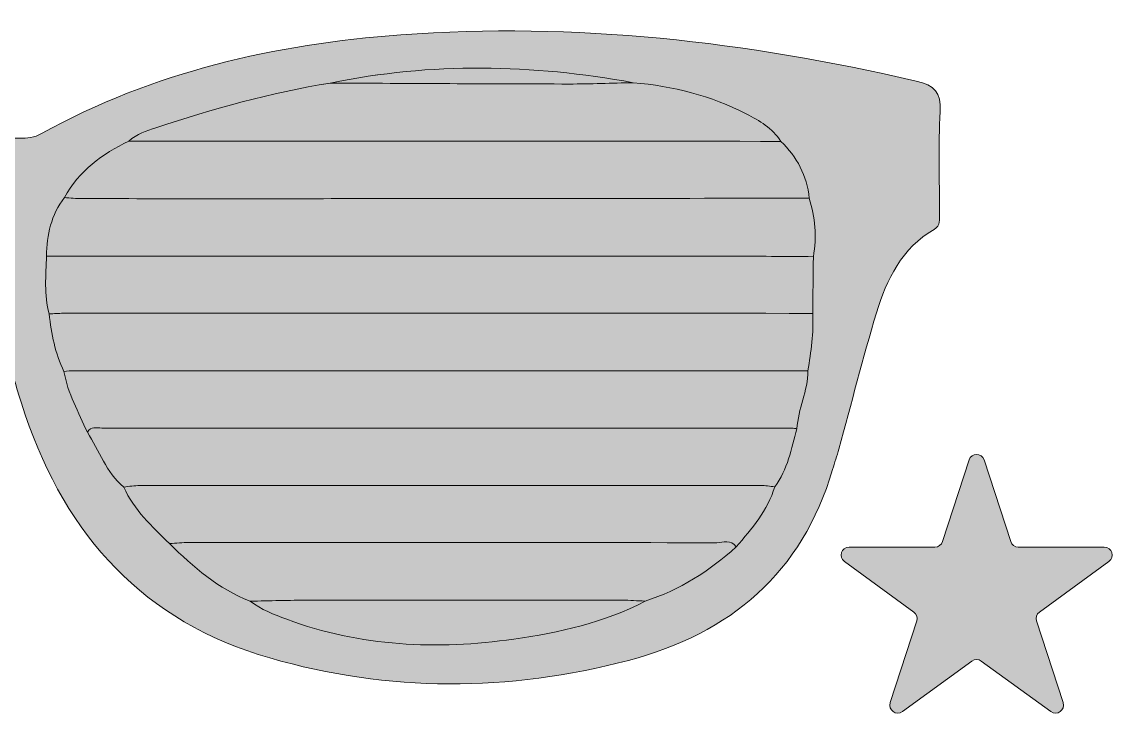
# Model space of a CAD drawing. Header units: inches. Extents: x 145 to 935, y -752 to -325.
# Drawn here: x 570.1 to 901.2, y -535.6 to -325.3 of the extents above; entities that cross this region are included whole.
import ezdxf

# ---------------------------------------------------------------- set-up
doc = ezdxf.new("R2010")
doc.units = ezdxf.units.IN
doc.header["$MEASUREMENT"] = 0
doc.layers.add('Layer 1', color=7, linetype='Continuous')

# ---------------------------------------------------------------- blocks, each defined once
blk = doc.blocks.new('block 3')
at = {"layer": 'Layer 1', "true_color": 0x040405}
h = blk.add_hatch(color=178, dxfattribs=at)
h.dxf.hatch_style = 2
edge = h.paths.add_edge_path()
edge.add_spline(control_points=[(359.29, -328.02), (399.54, -328.01), (439, -332.81), (476.73, -347.74), (482.26, -349.93), (487.95, -352.05), (492.95, -355.18), (500.37, -359.82), (508.14, -360.84), (516.64, -360.65), (534.18, -360.28), (551.73, -360.53), (569.27, -360.56), (571.64, -360.57), (573.83, -360.35), (576.02, -359.14), (609.88, -340.37), (646.67, -332.07), (684.88, -329.23), (737.65, -325.31), (789.54, -331.28), (840.92, -343.23), (846.54, -344.54), (848.51, -346.61), (848.18, -352.49), (847.62, -362.77), (848.04, -373.1), (848, -383.41), (848, -385.14), (848.42, -386.94), (846.36, -388.15), (836.66, -393.86), (831.99, -403.25), (828.92, -413.42), (824.81, -427.07), (821.31, -440.91), (817.52, -454.67), (816.95, -456.75), (816.24, -458.8), (815.63, -460.88), (806.35, -492.26), (784.81, -510.48), (753.82, -518.67), (717.51, -528.28), (681.24, -528.35), (645.12, -517.94), (607.06, -506.97), (583.56, -481.04), (571.09, -444.31), (567.67, -434.24), (565.16, -423.85), (562.24, -413.61), (558.44, -400.28), (548.48, -391.03), (538.11, -391.24), (527.81, -391.44), (518.19, -400.45), (514.53, -413.57), (510.95, -426.44), (507.82, -439.42), (502.84, -451.88), (488.7, -487.25), (463.55, -510.06), (426.43, -519.35), (389.06, -528.71), (352.02, -527.99), (315.22, -516.19), (288.05, -507.48), (270.37, -489.56), (261.6, -462.48), (257.42, -449.57), (254.56, -436.32), (250.87, -423.29), (247.01, -409.67), (243.27, -395.93), (229.96, -387.87), (228.16, -386.78), (228.76, -384.99), (228.75, -383.46), (228.7, -372.25), (228.86, -361.03), (228.65, -349.82), (228.59, -346.31), (229.64, -344.89), (233.17, -344.01), (259.52, -337.43), (286.23, -333), (313.25, -330.36), (328.56, -328.87), (343.9, -327.95), (359.29, -328.02)], knot_values=[0, 0, 0, 0, 1, 1, 1, 2, 2, 2, 3, 3, 3, 4, 4, 4, 5, 5, 5, 6, 6, 6, 7, 7, 7, 8, 8, 8, 9, 9, 9, 10, 10, 10, 11, 11, 11, 12, 12, 12, 13, 13, 13, 14, 14, 14, 15, 15, 15, 16, 16, 16, 17, 17, 17, 18, 18, 18, 19, 19, 19, 20, 20, 20, 21, 21, 21, 22, 22, 22, 23, 23, 23, 24, 24, 24, 25, 25, 25, 26, 26, 26, 27, 27, 27, 28, 28, 28, 29, 29, 29, 30, 30, 30, 30], degree=3, periodic=1)
edge = h.paths.add_edge_path()
edge.add_spline(control_points=[(473.4, -360.63), (459.9, -354.1), (445.35, -351.01), (430.89, -347.61), (425.18, -346.24), (419.54, -344.36), (413.75, -343.64), (406.35, -342.72), (399.07, -340.04), (391.43, -341.53), (389.42, -339.48), (387.02, -339.94), (384.6, -340.46), (377.19, -339.62), (369.77, -339.68), (362.34, -340.24), (360.27, -339.32), (358.19, -339.63), (356.11, -340.17), (348.33, -339.62), (340.59, -340.87), (332.92, -341.54), (327.59, -342), (321.84, -342.52), (316.61, -344.59), (316.61, -344.59), (316.18, -344.6), (316.18, -344.6), (304.68, -346.01), (294.01, -349.32), (284.01, -355.63), (272.89, -362.64), (267.86, -372.35), (267.38, -385.01), (267.37, -385.43), (267.37, -385.85), (267.36, -386.27), (266.38, -394.12), (266.71, -401.99), (267.22, -409.86), (267.22, -409.86), (267.24, -410.25), (267.24, -410.25), (266.17, -418.15), (268.35, -425.89), (268.4, -433.73), (269.06, -436.11), (270.85, -438.18), (270.34, -440.88), (270.9, -443.44), (271.45, -445.99), (272.01, -448.55), (273.44, -454.69), (274.82, -460.85), (278.61, -466.11), (280.76, -473.31), (285.57, -478.8), (290.32, -484.33), (298.45, -491.58), (307.43, -497.4), (317.89, -500.74), (319.49, -501.52), (321.04, -502.44), (322.71, -503.08), (348.48, -512.92), (375.09, -516.26), (402.39, -512.39), (414.69, -510.64), (426.78, -507.52), (437.54, -500.76), (447.09, -496.93), (454.78, -490.51), (461.92, -483.31), (467.28, -478.2), (472.64, -473.09), (475.77, -466.18), (481.21, -461.35), (483.85, -454.73), (487.11, -448.51), (489.76, -442.89), (492.8, -437.41), (493.93, -431.19), (496.55, -425.61), (497.85, -419.71), (498.32, -413.6), (499.43, -407.85), (499.82, -402.07), (499.19, -396.23), (499, -389.82), (497.93, -383.68), (493.7, -378.52), (489.61, -369.52), (480.37, -366.37), (473.4, -360.63)], knot_values=[0, 0, 0, 0, 1, 1, 1, 2, 2, 2, 3, 3, 3, 4, 4, 4, 5, 5, 5, 6, 6, 6, 7, 7, 7, 8, 8, 8, 9, 9, 9, 10, 10, 10, 11, 11, 11, 12, 12, 12, 13, 13, 13, 14, 14, 14, 15, 15, 15, 16, 16, 16, 17, 17, 17, 18, 18, 18, 19, 19, 19, 20, 20, 20, 21, 21, 21, 22, 22, 22, 23, 23, 23, 24, 24, 24, 25, 25, 25, 26, 26, 26, 27, 27, 27, 28, 28, 28, 29, 29, 29, 30, 30, 30, 31, 31, 31, 31], degree=3, periodic=1)
edge = h.paths.add_edge_path()
edge.add_spline(control_points=[(639.2, -500.75), (642.53, -503.33), (646.41, -504.79), (650.3, -506.23), (672.67, -514.52), (695.79, -515.58), (719.08, -512.24), (732.78, -510.28), (746.4, -507.31), (758.86, -500.73), (769.32, -497.41), (778.28, -491.57), (786.4, -484.33), (791.16, -478.8), (796, -473.34), (798.09, -466.1), (802.01, -460.89), (803.15, -454.61), (804.84, -448.55), (805.11, -442.54), (808.2, -437.06), (808.15, -430.98), (809.08, -425.22), (809.97, -419.45), (809.6, -413.57), (809.67, -407.85), (809.73, -402.14), (809.8, -396.42), (810.89, -390.41), (810.31, -384.52), (808.54, -378.72), (807.87, -371.87), (804.86, -366.19), (799.91, -361.49), (797.41, -357.49), (793.45, -355.22), (789.48, -353.16), (778.76, -347.59), (767.23, -344.81), (755.25, -343.72), (724.66, -338.11), (694.07, -337.51), (663.5, -343.85), (645.46, -346.68), (627.97, -351.65), (610.68, -357.37), (607.8, -358.32), (604.85, -359.3), (602.5, -361.41), (594.37, -365.28), (587.38, -370.44), (582.95, -378.53), (578.85, -383.73), (577.67, -389.82), (577.51, -396.22), (577.34, -402.09), (576.71, -407.97), (578.34, -413.75), (578.93, -419.79), (580.18, -425.66), (582.8, -431.19), (584, -437.76), (587.17, -443.58), (589.89, -449.57), (593.47, -455.17), (595.58, -461.75), (600.94, -466.18), (604.01, -473.14), (609.47, -478.17), (614.8, -483.31), (621.94, -490.51), (629.63, -496.95), (639.2, -500.75)], knot_values=[0, 0, 0, 0, 1, 1, 1, 2, 2, 2, 3, 3, 3, 4, 4, 4, 5, 5, 5, 6, 6, 6, 7, 7, 7, 8, 8, 8, 9, 9, 9, 10, 10, 10, 11, 11, 11, 12, 12, 12, 13, 13, 13, 14, 14, 14, 15, 15, 15, 16, 16, 16, 17, 17, 17, 18, 18, 18, 19, 19, 19, 20, 20, 20, 21, 21, 21, 22, 22, 22, 23, 23, 23, 24, 24, 24, 24], degree=3, periodic=1)
at = {"layer": 'Layer 1', "true_color": 0xb12236}
h = blk.add_hatch(color=242, dxfattribs=at)
h.dxf.hatch_style = 2
edge = h.paths.add_edge_path()
edge.add_spline(control_points=[(755.25, -343.72), (748.79, -343.87), (742.33, -344.14), (735.86, -344.13), (711.74, -344.09), (687.61, -343.95), (663.49, -343.85), (694.07, -337.51), (724.66, -338.11), (755.25, -343.72)], knot_values=[0, 0, 0, 0, 1, 1, 1, 2, 2, 2, 3, 3, 3, 3], degree=3, periodic=1)
at = {"layer": 'Layer 1', "true_color": 0xfdf8f8}
h = blk.add_hatch(color=7, dxfattribs=at)
h.dxf.hatch_style = 2
edge = h.paths.add_edge_path()
edge.add_spline(control_points=[(799.91, -361.49), (734.11, -361.46), (668.31, -361.44), (602.5, -361.41), (604.85, -359.3), (607.8, -358.32), (610.68, -357.37), (627.97, -351.65), (645.46, -346.68), (663.49, -343.85), (687.61, -343.95), (711.74, -344.09), (735.86, -344.13), (742.33, -344.14), (748.79, -343.87), (755.25, -343.72), (767.23, -344.81), (778.76, -347.59), (789.48, -353.16), (793.45, -355.22), (797.41, -357.49), (799.91, -361.49)], knot_values=[0, 0, 0, 0, 1, 1, 1, 2, 2, 2, 3, 3, 3, 4, 4, 4, 5, 5, 5, 6, 6, 6, 7, 7, 7, 7], degree=3, periodic=1)
at = {"layer": 'Layer 1', "true_color": 0xb12236}
h = blk.add_hatch(color=242, dxfattribs=at)
h.dxf.hatch_style = 2
edge = h.paths.add_edge_path()
edge.add_spline(control_points=[(808.54, -378.72), (760.27, -378.76), (712, -378.82), (663.73, -378.85), (638.6, -378.87), (613.47, -378.86), (588.34, -378.84), (586.54, -378.83), (584.75, -378.64), (582.95, -378.53), (587.38, -370.44), (594.37, -365.28), (602.5, -361.41), (668.31, -361.44), (734.11, -361.46), (799.91, -361.49), (804.86, -366.19), (807.87, -371.87), (808.54, -378.72)], knot_values=[0, 0, 0, 0, 1, 1, 1, 2, 2, 2, 3, 3, 3, 4, 4, 4, 5, 5, 5, 6, 6, 6, 6], degree=3, periodic=1)
at = {"layer": 'Layer 1', "true_color": 0xfdf8f8}
h = blk.add_hatch(color=7, dxfattribs=at)
h.dxf.hatch_style = 2
edge = h.paths.add_edge_path()
edge.add_spline(control_points=[(809.8, -396.42), (801.32, -396.36), (792.84, -396.26), (784.36, -396.26), (715.41, -396.24), (646.46, -396.23), (577.51, -396.22), (577.67, -389.82), (578.85, -383.73), (582.95, -378.53), (584.75, -378.64), (586.54, -378.83), (588.34, -378.84), (613.47, -378.86), (638.6, -378.87), (663.73, -378.85), (712, -378.82), (760.27, -378.76), (808.54, -378.72), (810.31, -384.52), (810.89, -390.41), (809.8, -396.42)], knot_values=[0, 0, 0, 0, 1, 1, 1, 2, 2, 2, 3, 3, 3, 4, 4, 4, 5, 5, 5, 6, 6, 6, 7, 7, 7, 7], degree=3, periodic=1)
at = {"layer": 'Layer 1', "true_color": 0xb12236}
h = blk.add_hatch(color=242, dxfattribs=at)
h.dxf.hatch_style = 2
edge = h.paths.add_edge_path()
edge.add_spline(control_points=[(578.34, -413.75), (576.71, -407.97), (577.34, -402.09), (577.51, -396.22), (646.46, -396.23), (715.41, -396.24), (784.36, -396.26), (792.84, -396.26), (801.32, -396.36), (809.8, -396.42), (809.73, -402.14), (809.67, -407.85), (809.6, -413.58), (733.95, -413.57), (658.3, -413.56), (582.65, -413.56), (581.22, -413.56), (579.78, -413.69), (578.34, -413.75)], knot_values=[0, 0, 0, 0, 1, 1, 1, 2, 2, 2, 3, 3, 3, 4, 4, 4, 5, 5, 5, 6, 6, 6, 6], degree=3, periodic=1)
at = {"layer": 'Layer 1', "true_color": 0xfdf8f8}
h = blk.add_hatch(color=7, dxfattribs=at)
h.dxf.hatch_style = 2
edge = h.paths.add_edge_path()
edge.add_spline(control_points=[(578.34, -413.75), (579.78, -413.69), (581.22, -413.56), (582.65, -413.56), (658.3, -413.56), (733.95, -413.57), (809.6, -413.58), (809.97, -419.45), (809.08, -425.22), (808.15, -430.98), (734.11, -430.96), (660.07, -430.95), (586.03, -430.95), (584.95, -430.95), (583.87, -431.1), (582.8, -431.19), (580.18, -425.66), (578.93, -419.79), (578.34, -413.75)], knot_values=[0, 0, 0, 0, 1, 1, 1, 2, 2, 2, 3, 3, 3, 4, 4, 4, 5, 5, 5, 6, 6, 6, 6], degree=3, periodic=1)
at = {"layer": 'Layer 1', "true_color": 0xb12236}
h = blk.add_hatch(color=242, dxfattribs=at)
h.dxf.hatch_style = 2
edge = h.paths.add_edge_path()
edge.add_spline(control_points=[(582.8, -431.19), (583.87, -431.1), (584.95, -430.95), (586.03, -430.95), (660.07, -430.95), (734.11, -430.96), (808.15, -430.98), (808.2, -437.06), (805.11, -442.54), (804.84, -448.55), (804.31, -448.47), (803.77, -448.33), (803.24, -448.33), (733.58, -448.31), (663.92, -448.3), (594.26, -448.33), (592.75, -448.33), (590.93, -447.68), (589.89, -449.57), (587.17, -443.58), (584, -437.76), (582.8, -431.19)], knot_values=[0, 0, 0, 0, 1, 1, 1, 2, 2, 2, 3, 3, 3, 4, 4, 4, 5, 5, 5, 6, 6, 6, 7, 7, 7, 7], degree=3, periodic=1)
at = {"layer": 'Layer 1', "true_color": 0xfdf8f8}
h = blk.add_hatch(color=7, dxfattribs=at)
h.dxf.hatch_style = 2
edge = h.paths.add_edge_path()
edge.add_spline(control_points=[(589.89, -449.57), (590.93, -447.68), (592.75, -448.33), (594.26, -448.33), (663.92, -448.3), (733.58, -448.31), (803.24, -448.33), (803.77, -448.33), (804.31, -448.47), (804.84, -448.55), (803.15, -454.61), (802.01, -460.89), (798.08, -466.1), (796.65, -465.97), (795.22, -465.73), (793.79, -465.73), (731.11, -465.71), (668.43, -465.71), (605.75, -465.73), (604.15, -465.73), (602.54, -466.02), (600.94, -466.18), (595.58, -461.75), (593.47, -455.17), (589.89, -449.57)], knot_values=[0, 0, 0, 0, 1, 1, 1, 2, 2, 2, 3, 3, 3, 4, 4, 4, 5, 5, 5, 6, 6, 6, 7, 7, 7, 8, 8, 8, 8], degree=3, periodic=1)
at = {"layer": 'Layer 1', "true_color": 0xb12236}
h = blk.add_hatch(color=242, dxfattribs=at)
h.dxf.hatch_style = 2
edge = h.paths.add_edge_path()
edge.add_spline(control_points=[(600.94, -466.18), (602.54, -466.02), (604.15, -465.73), (605.75, -465.73), (668.43, -465.71), (731.11, -465.71), (793.79, -465.73), (795.22, -465.73), (796.65, -465.97), (798.08, -466.1), (796, -473.34), (791.16, -478.8), (786.4, -484.33), (784.88, -481.9), (782.46, -483.06), (780.51, -483.06), (727.25, -482.97), (673.99, -482.98), (620.72, -482.99), (618.75, -482.99), (616.77, -483.2), (614.8, -483.31), (609.47, -478.17), (604.01, -473.14), (600.94, -466.18)], knot_values=[0, 0, 0, 0, 1, 1, 1, 2, 2, 2, 3, 3, 3, 4, 4, 4, 5, 5, 5, 6, 6, 6, 7, 7, 7, 8, 8, 8, 8], degree=3, periodic=1)
at = {"layer": 'Layer 1', "true_color": 0xfdf8f8}
h = blk.add_hatch(color=7, dxfattribs=at)
h.dxf.hatch_style = 2
edge = h.paths.add_edge_path()
edge.add_spline(control_points=[(614.8, -483.31), (616.77, -483.2), (618.75, -482.99), (620.72, -482.99), (673.99, -482.98), (727.25, -482.97), (780.51, -483.06), (782.46, -483.06), (784.88, -481.9), (786.4, -484.33), (778.28, -491.57), (769.32, -497.41), (758.86, -500.73), (756.52, -500.64), (754.18, -500.46), (751.84, -500.46), (720.24, -500.44), (688.64, -500.43), (657.04, -500.46), (651.09, -500.46), (645.14, -500.65), (639.2, -500.75), (629.63, -496.95), (621.94, -490.51), (614.8, -483.31)], knot_values=[0, 0, 0, 0, 1, 1, 1, 2, 2, 2, 3, 3, 3, 4, 4, 4, 5, 5, 5, 6, 6, 6, 7, 7, 7, 8, 8, 8, 8], degree=3, periodic=1)
at = {"layer": 'Layer 1', "true_color": 0xb12236}
h = blk.add_hatch(color=242, dxfattribs=at)
h.dxf.hatch_style = 2
edge = h.paths.add_edge_path()
edge.add_spline(control_points=[(639.2, -500.75), (645.14, -500.65), (651.09, -500.46), (657.04, -500.46), (688.64, -500.43), (720.24, -500.44), (751.84, -500.46), (754.18, -500.46), (756.52, -500.64), (758.86, -500.73), (746.4, -507.31), (732.78, -510.28), (719.08, -512.24), (695.79, -515.58), (672.67, -514.52), (650.3, -506.23), (646.41, -504.79), (642.53, -503.33), (639.2, -500.75)], knot_values=[0, 0, 0, 0, 1, 1, 1, 2, 2, 2, 3, 3, 3, 4, 4, 4, 5, 5, 5, 6, 6, 6, 6], degree=3, periodic=1)
at = {"layer": 'Layer 1', "lineweight": 0}
for points, knots in [([(359.29, -328.02), (399.54, -328.01), (439, -332.81), (476.73, -347.74), (482.26, -349.93), (487.95, -352.05), (492.95, -355.18), (500.37, -359.82), (508.14, -360.84), (516.64, -360.65), (534.18, -360.28), (551.73, -360.53), (569.27, -360.56), (571.64, -360.57), (573.83, -360.35), (576.02, -359.14), (609.88, -340.37), (646.67, -332.07), (684.88, -329.23), (737.65, -325.31), (789.54, -331.28), (840.92, -343.23), (846.54, -344.54), (848.51, -346.61), (848.18, -352.49), (847.62, -362.77), (848.04, -373.1), (848, -383.41), (848, -385.14), (848.42, -386.94), (846.36, -388.15), (836.66, -393.86), (831.99, -403.25), (828.92, -413.42), (824.81, -427.07), (821.31, -440.91), (817.52, -454.67), (816.95, -456.75), (816.24, -458.8), (815.63, -460.88), (806.35, -492.26), (784.81, -510.48), (753.82, -518.67), (717.51, -528.28), (681.24, -528.35), (645.12, -517.94), (607.06, -506.97), (583.56, -481.04), (571.09, -444.31), (567.67, -434.24), (565.16, -423.85), (562.24, -413.61), (558.44, -400.28), (548.48, -391.03), (538.11, -391.24), (527.81, -391.44), (518.19, -400.45), (514.53, -413.57), (510.95, -426.44), (507.82, -439.42), (502.84, -451.88), (488.7, -487.25), (463.55, -510.06), (426.43, -519.35), (389.06, -528.71), (352.02, -527.99), (315.22, -516.19), (288.05, -507.48), (270.37, -489.56), (261.6, -462.48), (257.42, -449.57), (254.56, -436.32), (250.87, -423.29), (247.01, -409.67), (243.27, -395.93), (229.96, -387.87), (228.16, -386.78), (228.76, -384.99), (228.75, -383.46), (228.7, -372.25), (228.86, -361.03), (228.65, -349.82), (228.59, -346.31), (229.64, -344.89), (233.17, -344.01), (259.52, -337.43), (286.23, -333), (313.25, -330.36), (328.56, -328.87), (343.9, -327.95), (359.29, -328.02)], [0, 0, 0, 0, 1, 1, 1, 2, 2, 2, 3, 3, 3, 4, 4, 4, 5, 5, 5, 6, 6, 6, 7, 7, 7, 8, 8, 8, 9, 9, 9, 10, 10, 10, 11, 11, 11, 12, 12, 12, 13, 13, 13, 14, 14, 14, 15, 15, 15, 16, 16, 16, 17, 17, 17, 18, 18, 18, 19, 19, 19, 20, 20, 20, 21, 21, 21, 22, 22, 22, 23, 23, 23, 24, 24, 24, 25, 25, 25, 26, 26, 26, 27, 27, 27, 28, 28, 28, 29, 29, 29, 30, 30, 30, 30]), ([(639.2, -500.75), (642.53, -503.33), (646.41, -504.79), (650.3, -506.23), (672.67, -514.52), (695.79, -515.58), (719.08, -512.24), (732.78, -510.28), (746.4, -507.31), (758.86, -500.73), (769.32, -497.41), (778.28, -491.57), (786.4, -484.33), (791.16, -478.8), (796, -473.34), (798.09, -466.1), (802.01, -460.89), (803.15, -454.61), (804.84, -448.55), (805.11, -442.54), (808.2, -437.06), (808.15, -430.98), (809.08, -425.22), (809.97, -419.45), (809.6, -413.57), (809.67, -407.85), (809.73, -402.14), (809.8, -396.42), (810.89, -390.41), (810.31, -384.52), (808.54, -378.72), (807.87, -371.87), (804.86, -366.19), (799.91, -361.49), (797.41, -357.49), (793.45, -355.22), (789.48, -353.16), (778.76, -347.59), (767.23, -344.81), (755.25, -343.72), (724.66, -338.11), (694.07, -337.51), (663.5, -343.85), (645.46, -346.68), (627.97, -351.65), (610.68, -357.37), (607.8, -358.32), (604.85, -359.3), (602.5, -361.41), (594.37, -365.28), (587.38, -370.44), (582.95, -378.53), (578.85, -383.73), (577.67, -389.82), (577.51, -396.22), (577.34, -402.09), (576.71, -407.97), (578.34, -413.75), (578.93, -419.79), (580.18, -425.66), (582.8, -431.19), (584, -437.76), (587.17, -443.58), (589.89, -449.57), (593.47, -455.17), (595.58, -461.75), (600.94, -466.18), (604.01, -473.14), (609.47, -478.17), (614.8, -483.31), (621.94, -490.51), (629.63, -496.95), (639.2, -500.75)], [0, 0, 0, 0, 1, 1, 1, 2, 2, 2, 3, 3, 3, 4, 4, 4, 5, 5, 5, 6, 6, 6, 7, 7, 7, 8, 8, 8, 9, 9, 9, 10, 10, 10, 11, 11, 11, 12, 12, 12, 13, 13, 13, 14, 14, 14, 15, 15, 15, 16, 16, 16, 17, 17, 17, 18, 18, 18, 19, 19, 19, 20, 20, 20, 21, 21, 21, 22, 22, 22, 23, 23, 23, 24, 24, 24, 24]), ([(755.25, -343.72), (748.79, -343.87), (742.33, -344.14), (735.86, -344.13), (711.74, -344.09), (687.61, -343.95), (663.49, -343.85), (694.07, -337.51), (724.66, -338.11), (755.25, -343.72)], [0, 0, 0, 0, 1, 1, 1, 2, 2, 2, 3, 3, 3, 3]), ([(799.91, -361.49), (734.11, -361.46), (668.31, -361.44), (602.5, -361.41), (604.85, -359.3), (607.8, -358.32), (610.68, -357.37), (627.97, -351.65), (645.46, -346.68), (663.49, -343.85), (687.61, -343.95), (711.74, -344.09), (735.86, -344.13), (742.33, -344.14), (748.79, -343.87), (755.25, -343.72), (767.23, -344.81), (778.76, -347.59), (789.48, -353.16), (793.45, -355.22), (797.41, -357.49), (799.91, -361.49)], [0, 0, 0, 0, 1, 1, 1, 2, 2, 2, 3, 3, 3, 4, 4, 4, 5, 5, 5, 6, 6, 6, 7, 7, 7, 7]), ([(808.54, -378.72), (760.27, -378.76), (712, -378.82), (663.73, -378.85), (638.6, -378.87), (613.47, -378.86), (588.34, -378.84), (586.54, -378.83), (584.75, -378.64), (582.95, -378.53), (587.38, -370.44), (594.37, -365.28), (602.5, -361.41), (668.31, -361.44), (734.11, -361.46), (799.91, -361.49), (804.86, -366.19), (807.87, -371.87), (808.54, -378.72)], [0, 0, 0, 0, 1, 1, 1, 2, 2, 2, 3, 3, 3, 4, 4, 4, 5, 5, 5, 6, 6, 6, 6]), ([(809.8, -396.42), (801.32, -396.36), (792.84, -396.26), (784.36, -396.26), (715.41, -396.24), (646.46, -396.23), (577.51, -396.22), (577.67, -389.82), (578.85, -383.73), (582.95, -378.53), (584.75, -378.64), (586.54, -378.83), (588.34, -378.84), (613.47, -378.86), (638.6, -378.87), (663.73, -378.85), (712, -378.82), (760.27, -378.76), (808.54, -378.72), (810.31, -384.52), (810.89, -390.41), (809.8, -396.42)], [0, 0, 0, 0, 1, 1, 1, 2, 2, 2, 3, 3, 3, 4, 4, 4, 5, 5, 5, 6, 6, 6, 7, 7, 7, 7]), ([(578.34, -413.75), (576.71, -407.97), (577.34, -402.09), (577.51, -396.22), (646.46, -396.23), (715.41, -396.24), (784.36, -396.26), (792.84, -396.26), (801.32, -396.36), (809.8, -396.42), (809.73, -402.14), (809.67, -407.85), (809.6, -413.58), (733.95, -413.57), (658.3, -413.56), (582.65, -413.56), (581.22, -413.56), (579.78, -413.69), (578.34, -413.75)], [0, 0, 0, 0, 1, 1, 1, 2, 2, 2, 3, 3, 3, 4, 4, 4, 5, 5, 5, 6, 6, 6, 6]), ([(578.34, -413.75), (579.78, -413.69), (581.22, -413.56), (582.65, -413.56), (658.3, -413.56), (733.95, -413.57), (809.6, -413.58), (809.97, -419.45), (809.08, -425.22), (808.15, -430.98), (734.11, -430.96), (660.07, -430.95), (586.03, -430.95), (584.95, -430.95), (583.87, -431.1), (582.8, -431.19), (580.18, -425.66), (578.93, -419.79), (578.34, -413.75)], [0, 0, 0, 0, 1, 1, 1, 2, 2, 2, 3, 3, 3, 4, 4, 4, 5, 5, 5, 6, 6, 6, 6]), ([(582.8, -431.19), (583.87, -431.1), (584.95, -430.95), (586.03, -430.95), (660.07, -430.95), (734.11, -430.96), (808.15, -430.98), (808.2, -437.06), (805.11, -442.54), (804.84, -448.55), (804.31, -448.47), (803.77, -448.33), (803.24, -448.33), (733.58, -448.31), (663.92, -448.3), (594.26, -448.33), (592.75, -448.33), (590.93, -447.68), (589.89, -449.57), (587.17, -443.58), (584, -437.76), (582.8, -431.19)], [0, 0, 0, 0, 1, 1, 1, 2, 2, 2, 3, 3, 3, 4, 4, 4, 5, 5, 5, 6, 6, 6, 7, 7, 7, 7]), ([(589.89, -449.57), (590.93, -447.68), (592.75, -448.33), (594.26, -448.33), (663.92, -448.3), (733.58, -448.31), (803.24, -448.33), (803.77, -448.33), (804.31, -448.47), (804.84, -448.55), (803.15, -454.61), (802.01, -460.89), (798.08, -466.1), (796.65, -465.97), (795.22, -465.73), (793.79, -465.73), (731.11, -465.71), (668.43, -465.71), (605.75, -465.73), (604.15, -465.73), (602.54, -466.02), (600.94, -466.18), (595.58, -461.75), (593.47, -455.17), (589.89, -449.57)], [0, 0, 0, 0, 1, 1, 1, 2, 2, 2, 3, 3, 3, 4, 4, 4, 5, 5, 5, 6, 6, 6, 7, 7, 7, 8, 8, 8, 8]), ([(600.94, -466.18), (602.54, -466.02), (604.15, -465.73), (605.75, -465.73), (668.43, -465.71), (731.11, -465.71), (793.79, -465.73), (795.22, -465.73), (796.65, -465.97), (798.08, -466.1), (796, -473.34), (791.16, -478.8), (786.4, -484.33), (784.88, -481.9), (782.46, -483.06), (780.51, -483.06), (727.25, -482.97), (673.99, -482.98), (620.72, -482.99), (618.75, -482.99), (616.77, -483.2), (614.8, -483.31), (609.47, -478.17), (604.01, -473.14), (600.94, -466.18)], [0, 0, 0, 0, 1, 1, 1, 2, 2, 2, 3, 3, 3, 4, 4, 4, 5, 5, 5, 6, 6, 6, 7, 7, 7, 8, 8, 8, 8]), ([(614.8, -483.31), (616.77, -483.2), (618.75, -482.99), (620.72, -482.99), (673.99, -482.98), (727.25, -482.97), (780.51, -483.06), (782.46, -483.06), (784.88, -481.9), (786.4, -484.33), (778.28, -491.57), (769.32, -497.41), (758.86, -500.73), (756.52, -500.64), (754.18, -500.46), (751.84, -500.46), (720.24, -500.44), (688.64, -500.43), (657.04, -500.46), (651.09, -500.46), (645.14, -500.65), (639.2, -500.75), (629.63, -496.95), (621.94, -490.51), (614.8, -483.31)], [0, 0, 0, 0, 1, 1, 1, 2, 2, 2, 3, 3, 3, 4, 4, 4, 5, 5, 5, 6, 6, 6, 7, 7, 7, 8, 8, 8, 8]), ([(639.2, -500.75), (645.14, -500.65), (651.09, -500.46), (657.04, -500.46), (688.64, -500.43), (720.24, -500.44), (751.84, -500.46), (754.18, -500.46), (756.52, -500.64), (758.86, -500.73), (746.4, -507.31), (732.78, -510.28), (719.08, -512.24), (695.79, -515.58), (672.67, -514.52), (650.3, -506.23), (646.41, -504.79), (642.53, -503.33), (639.2, -500.75)], [0, 0, 0, 0, 1, 1, 1, 2, 2, 2, 3, 3, 3, 4, 4, 4, 5, 5, 5, 6, 6, 6, 6])]:
    blk.add_open_spline(points, degree=3, knots=knots, dxfattribs=at)
blk = doc.blocks.new('block 2')
at = {"layer": 'Layer 1', "true_color": 0xffc000}
h = blk.add_hatch(color=40, dxfattribs=at)
h.dxf.hatch_style = 2
edge = h.paths.add_edge_path()
edge.add_spline(control_points=[(861.54, -457.99), (861.54, -457.99), (869.58, -482.72), (869.58, -482.72), (869.9, -483.72), (870.83, -484.39), (871.88, -484.39), (871.88, -484.39), (897.89, -484.39), (897.89, -484.39), (900.23, -484.39), (901.2, -487.39), (899.31, -488.76), (899.31, -488.76), (878.27, -504.05), (878.27, -504.05), (877.42, -504.67), (877.06, -505.76), (877.39, -506.75), (877.39, -506.75), (885.43, -531.49), (885.43, -531.49), (886.15, -533.72), (883.6, -535.57), (881.71, -534.19), (881.71, -534.19), (860.66, -518.9), (860.66, -518.9), (859.82, -518.29), (858.67, -518.29), (857.82, -518.9), (857.82, -518.9), (836.78, -534.19), (836.78, -534.19), (834.89, -535.57), (832.34, -533.72), (833.06, -531.49), (833.06, -531.49), (841.1, -506.75), (841.1, -506.75), (841.43, -505.76), (841.07, -504.67), (840.22, -504.05), (840.22, -504.05), (819.18, -488.76), (819.18, -488.76), (817.29, -487.39), (818.26, -484.39), (820.6, -484.39), (820.6, -484.39), (846.61, -484.39), (846.61, -484.39), (847.66, -484.39), (848.59, -483.72), (848.91, -482.72), (848.91, -482.72), (856.95, -457.99), (856.95, -457.99), (857.67, -455.76), (860.82, -455.76), (861.54, -457.99)], knot_values=[0, 0, 0, 0, 1, 1, 1, 2, 2, 2, 3, 3, 3, 4, 4, 4, 5, 5, 5, 6, 6, 6, 7, 7, 7, 8, 8, 8, 9, 9, 9, 10, 10, 10, 11, 11, 11, 12, 12, 12, 13, 13, 13, 14, 14, 14, 15, 15, 15, 16, 16, 16, 17, 17, 17, 18, 18, 18, 19, 19, 19, 20, 20, 20, 20], degree=3, periodic=1)
at = {"layer": 'Layer 1', "lineweight": 0}
blk.add_open_spline([(861.54, -457.99), (861.54, -457.99), (869.58, -482.72), (869.58, -482.72), (869.9, -483.72), (870.83, -484.39), (871.88, -484.39), (871.88, -484.39), (897.89, -484.39), (897.89, -484.39), (900.23, -484.39), (901.2, -487.39), (899.31, -488.76), (899.31, -488.76), (878.27, -504.05), (878.27, -504.05), (877.42, -504.67), (877.06, -505.76), (877.39, -506.75), (877.39, -506.75), (885.43, -531.49), (885.43, -531.49), (886.15, -533.72), (883.6, -535.57), (881.71, -534.19), (881.71, -534.19), (860.66, -518.9), (860.66, -518.9), (859.82, -518.29), (858.67, -518.29), (857.82, -518.9), (857.82, -518.9), (836.78, -534.19), (836.78, -534.19), (834.89, -535.57), (832.34, -533.72), (833.06, -531.49), (833.06, -531.49), (841.1, -506.75), (841.1, -506.75), (841.43, -505.76), (841.07, -504.67), (840.22, -504.05), (840.22, -504.05), (819.18, -488.76), (819.18, -488.76), (817.29, -487.39), (818.26, -484.39), (820.6, -484.39), (820.6, -484.39), (846.61, -484.39), (846.61, -484.39), (847.66, -484.39), (848.59, -483.72), (848.91, -482.72), (848.91, -482.72), (856.95, -457.99), (856.95, -457.99), (857.67, -455.76), (860.82, -455.76), (861.54, -457.99)], degree=3, knots=[0, 0, 0, 0, 1, 1, 1, 2, 2, 2, 3, 3, 3, 4, 4, 4, 5, 5, 5, 6, 6, 6, 7, 7, 7, 8, 8, 8, 9, 9, 9, 10, 10, 10, 11, 11, 11, 12, 12, 12, 13, 13, 13, 14, 14, 14, 15, 15, 15, 16, 16, 16, 17, 17, 17, 18, 18, 18, 19, 19, 19, 20, 20, 20, 20], dxfattribs=at)
at = {"layer": 'Layer 1'}
blk.add_blockref('block 3', (0, 0), dxfattribs=at)

msp = doc.modelspace()

# ---------------------------------------------------------------- block references
at = {"layer": 'Layer 1'}
msp.add_blockref('block 2', (0, 0), dxfattribs=at)

doc.saveas('drawing.dxf')
